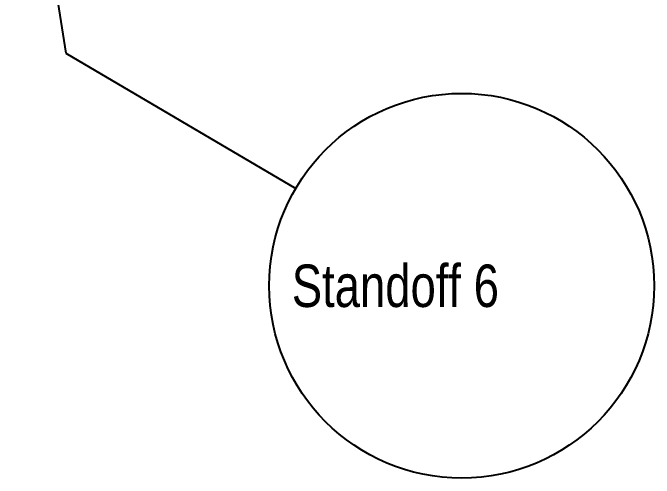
# Model space of a CAD drawing. Header units: millimetres. Extents: x 0 to 841, y 0 to 594.
# Drawn here: x 354.64 to 399.94, y 318.24 to 351.12 of the extents above; entities that cross this region are included whole.
import ezdxf

# ---------------------------------------------------------------- set-up
doc = ezdxf.new("R2010")
doc.units = ezdxf.units.MM
doc.header["$LTSCALE"] = 46.255
doc.layers.get('0').update_dxf_attribs({"linetype": 'CONTINUOUS'})
doc.layers.add('DETAIL', color=7, linetype='CONTINUOUS')
doc.styles.get("Standard").update_dxf_attribs({"font": 'txt', "width": 0.8})
doc.dimstyles.get("Standard").update_dxf_attribs({"dimtxt": 3, "dimasz": 2.1, "dimexe": 2, "dimexo": 1, "dimtad": 1, "dimzin": 0, "dimdsep": 46, "dimtxsty": 'STANDARD', "dimblk": '_FILLED', "dimblk1": '_FILLED', "dimblk2": '_FILLED', "dimcen": 0.09, "dimazin": 0, "dimtol": 1, "dimtp": 0.01, "dimtm": 0.01, "dimtfac": 1, "dimtofl": 0, "dimtmove": 0, "dimatfit": 3, "dimldrblk": '_FILLED', "dimfxl": 1, "dimtolj": 1, "dimtzin": 0, "dimarcsym": 0})

# ---------------------------------------------------------------- blocks, each defined once
blk = doc.blocks.new('_FILLED')
at = {"color": 0, "linetype": 'BYBLOCK'}
blk.add_solid([(0, 0), (-1, 0.167), (-1, -0.167)], dxfattribs=at)
blk = doc.blocks.new('BALLOON_BL22', base_point=(386.343, 331.833))
at = {"layer": 'DETAIL', "color": 7, "linetype": 'CONTINUOUS'}
blk.add_circle((386.343, 331.833), 13.593, dxfattribs=at)
at = {"layer": 'DETAIL', "color": 7, "linetype": 'CONTINUOUS', "insert": (374.343, 333.333), "char_height": 3, "width": 24, "attachment_point": 1, "line_spacing_factor": 0.9}
blk.add_mtext('Standoff 6', dxfattribs=at)

msp = doc.modelspace()

# ---------------------------------------------------------------- block references
at = {"layer": 'DETAIL', "color": 7, "linetype": 'CONTINUOUS'}
msp.add_blockref('BALLOON_BL22', (386.343, 331.833), dxfattribs=at)

# ---------------------------------------------------------------- leaders
msp.add_leader([(351.19, 394.425), (358.375, 348.257), (374.621, 338.716)], dimstyle='STANDARD', override={"dimtad": 0}, dxfattribs=at)

doc.saveas('drawing.dxf')
